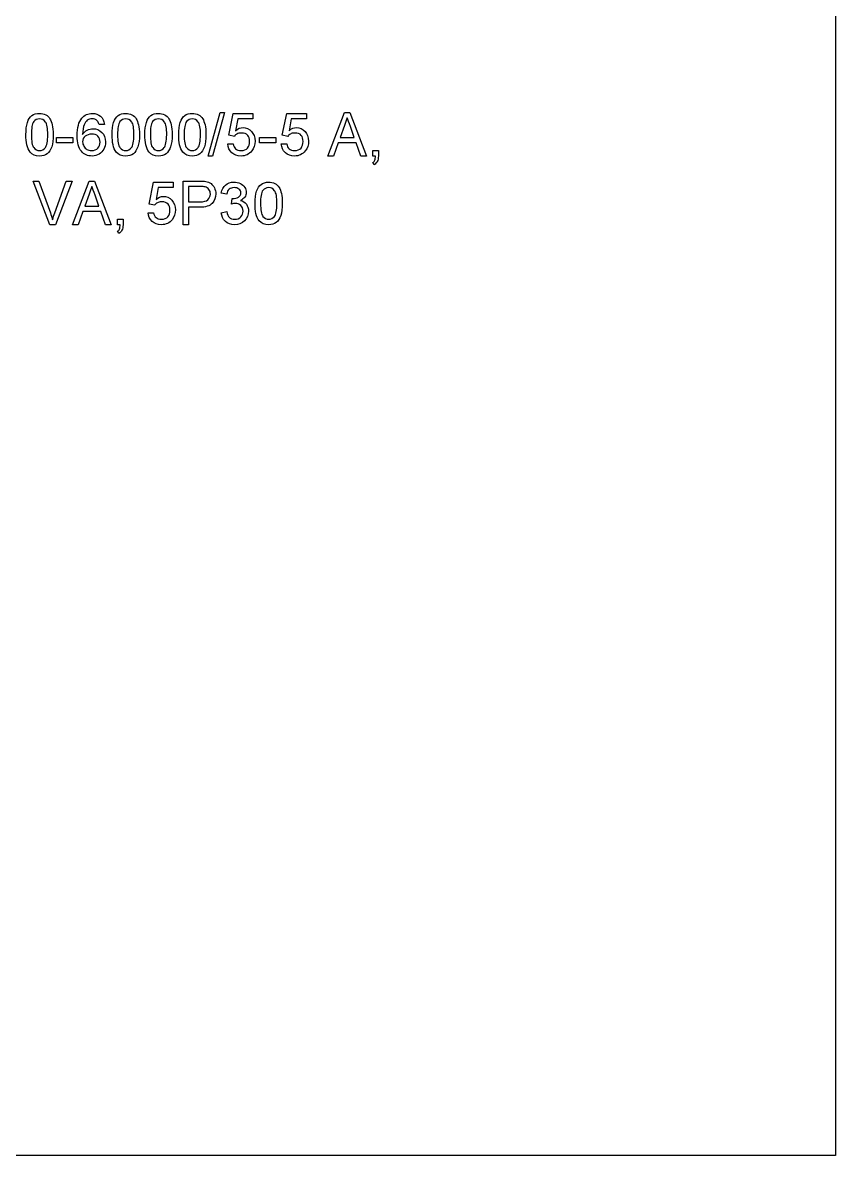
# Model space of a CAD drawing. Header units: millimetres. Extents: x 12 to 286, y 8 to 173.
# Drawn here: x 259.79 to 286.06, y 7.52 to 44.14 of the extents above; entities that cross this region are included whole.
import ezdxf

# ---------------------------------------------------------------- set-up
doc = ezdxf.new("R2010")
doc.units = ezdxf.units.MM
doc.layers.get('0').update_dxf_attribs({"linetype": 'CONTINUOUS'})

msp = doc.modelspace()

# ---------------------------------------------------------------- linework, layer by layer
at = {"color": 0}
for p, q in [((286.06, 173.298), (286.06, 7.5213)), ((265.782, 39.8279), (266.171, 41.239)), ((266.315, 41.239), (265.927, 39.8279)), ((266.171, 41.239), (266.315, 41.239)), ((266.453, 40.4992), (266.594, 41.2048)), ((266.594, 41.2048), (267.229, 41.2048)), ((266.737, 41.0284), (266.672, 40.6439)), ((267.229, 41.0284), (266.737, 41.0284)), ((267.229, 41.2048), (267.229, 41.0284)), ((268.181, 40.4992), (268.323, 41.2048)), ((268.323, 41.2048), (268.957, 41.2048)), ((268.467, 41.0284), (268.4, 40.6439)), ((268.957, 41.0284), (268.467, 41.0284)), ((268.957, 41.2048), (268.957, 41.0284)), ((269.655, 39.8279), (270.196, 41.239)), ((270.196, 41.239), (270.366, 41.239)), ((270.366, 41.239), (270.907, 39.8279)), ((262.431, 40.852), (262.254, 40.852)), ((262.431, 40.852), (262.431, 40.852)), ((270.192, 40.8146), (270.054, 40.429)), ((270.508, 40.429), (270.382, 40.7818)), ((259.891, 40.5158), (259.891, 40.5158)), ((260.879, 40.2526), (260.879, 40.429)), ((260.879, 40.429), (261.408, 40.429)), ((261.408, 40.429), (261.408, 40.2526)), ((262.679, 40.5158), (262.679, 40.5158)), ((263.737, 40.5158), (263.737, 40.5158)), ((264.83, 40.5158), (264.83, 40.5158)), ((266.63, 40.4633), (266.453, 40.4992)), ((267.442, 40.2526), (267.442, 40.429)), ((267.442, 40.429), (267.971, 40.429)), ((267.971, 40.429), (267.971, 40.2526)), ((268.358, 40.4633), (268.181, 40.4992)), ((270.054, 40.429), (270.508, 40.429)), ((261.408, 40.2526), (260.879, 40.2526)), ((266.417, 40.2167), (266.594, 40.2167)), ((267.971, 40.2526), (267.442, 40.2526)), ((268.147, 40.2167), (268.323, 40.2167)), ((269.991, 40.2526), (269.839, 39.8279)), ((270.57, 40.2526), (269.991, 40.2526)), ((270.721, 39.8279), (270.57, 40.2526)), ((271.11, 39.8279), (271.11, 40.0043)), ((271.11, 40.0043), (271.286, 40.0043)), ((271.286, 40.0043), (271.286, 39.8279)), ((265.927, 39.8279), (265.782, 39.8279)), ((269.839, 39.8279), (269.655, 39.8279)), ((270.907, 39.8279), (270.721, 39.8279)), ((271.196, 39.8279), (271.11, 39.8279)), ((271.146, 39.5471), (271.11, 39.6173)), ((260.666, 37.6068), (260.121, 39.0179)), ((260.121, 39.0179), (260.314, 39.0179)), ((260.314, 39.0179), (260.682, 37.9952)), ((260.829, 37.9952), (261.196, 39.0179)), ((261.389, 39.0179), (260.846, 37.6068)), ((261.196, 39.0179), (261.389, 39.0179)), ((261.4, 37.6068), (261.94, 39.0179)), ((261.94, 39.0179), (262.111, 39.0179)), ((262.111, 39.0179), (262.651, 37.6068)), ((263.878, 38.2764), (264.018, 38.9819)), ((264.018, 38.9819), (264.654, 38.9819)), ((264.654, 38.9819), (264.654, 38.8056)), ((264.972, 37.6068), (264.972, 39.0179)), ((264.972, 39.0179), (265.494, 39.0179)), ((265.512, 38.8415), (265.148, 38.8415)), ((265.148, 38.8415), (265.148, 38.3466)), ((261.936, 38.5921), (261.798, 38.2062)), ((262.252, 38.2062), (262.126, 38.559)), ((264.162, 38.8056), (264.097, 38.421)), ((264.654, 38.8056), (264.162, 38.8056)), ((266.383, 38.5932), (266.207, 38.6292)), ((266.54, 38.2764), (266.558, 38.4528)), ((261.798, 38.2062), (262.252, 38.2062)), ((264.054, 38.2404), (263.878, 38.2764)), ((265.148, 38.3466), (265.516, 38.3466)), ((265.507, 38.1702), (265.148, 38.1702)), ((265.148, 38.1702), (265.148, 37.6068)), ((267.299, 38.293), (267.299, 38.293)), ((261.736, 38.0298), (261.585, 37.6068)), ((262.315, 38.0298), (261.736, 38.0298)), ((262.467, 37.6068), (262.315, 38.0298)), ((262.855, 37.6068), (262.855, 37.7832)), ((262.855, 37.7832), (263.032, 37.7832)), ((263.032, 37.7832), (263.032, 37.6068)), ((263.842, 37.9938), (264.018, 37.9938)), ((266.207, 37.9938), (266.383, 38.0298)), ((260.846, 37.6068), (260.666, 37.6068)), ((261.585, 37.6068), (261.4, 37.6068)), ((262.651, 37.6068), (262.467, 37.6068)), ((262.942, 37.6068), (262.855, 37.6068)), ((262.89, 37.3242), (262.855, 37.3944)), ((265.148, 37.6068), (264.972, 37.6068)), ((286.06, 7.5213), (12.1212, 7.5213))]:
    msp.add_line(p, q, dxfattribs=at)
for points in [[(259.941, 40.9099), (259.97, 41.0175), (260.022, 41.0877), (260.087, 41.1346)], [(260.087, 41.1346), (260.146, 41.1812), (260.234, 41.2048), (260.332, 41.2048)], [(260.331, 41.0284), (260.251, 41.0284), (260.193, 40.9981), (260.143, 40.9388)], [(260.525, 40.9265), (260.466, 41.0048), (260.412, 41.0284), (260.331, 41.0284)], [(260.332, 41.2048), (260.398, 41.2048), (260.471, 41.1896), (260.532, 41.1607)], [(260.532, 41.1607), (260.591, 41.1346), (260.638, 41.0905), (260.667, 41.0351)], [(260.667, 41.0351), (260.697, 40.9896), (260.724, 40.9127), (260.743, 40.8354)], [(261.549, 40.4827), (261.549, 40.7487), (261.598, 40.9317), (261.696, 41.0503)], [(261.696, 41.0503), (261.781, 41.1565), (261.898, 41.2048), (262.042, 41.2048)], [(262.03, 41.0284), (261.971, 41.0284), (261.927, 41.0147), (261.875, 40.9871)], [(262.194, 40.9691), (262.146, 41.0161), (262.094, 41.0284), (262.03, 41.0284)], [(262.042, 41.2048), (262.139, 41.2048), (262.238, 41.173), (262.307, 41.111)], [(262.307, 41.111), (262.37, 41.0559), (262.417, 40.9621), (262.431, 40.852)], [(262.727, 40.9099), (262.756, 41.0175), (262.81, 41.0877), (262.874, 41.1346)], [(262.874, 41.1346), (262.932, 41.1812), (263.021, 41.2048), (263.12, 41.2048)], [(263.117, 41.0284), (263.037, 41.0284), (262.981, 40.9981), (262.93, 40.9388)], [(263.312, 40.9265), (263.252, 41.0048), (263.2, 41.0284), (263.117, 41.0284)], [(263.12, 41.2048), (263.186, 41.2048), (263.258, 41.1896), (263.32, 41.1607)], [(263.32, 41.1607), (263.378, 41.1346), (263.424, 41.0905), (263.455, 41.0351)], [(263.455, 41.0351), (263.485, 40.9896), (263.51, 40.9127), (263.531, 40.8354)], [(263.785, 40.9099), (263.814, 41.0175), (263.868, 41.0877), (263.933, 41.1346)], [(263.933, 41.1346), (263.991, 41.1812), (264.079, 41.2048), (264.178, 41.2048)], [(264.176, 41.0284), (264.095, 41.0284), (264.039, 40.9981), (263.988, 40.9388)], [(264.37, 40.9265), (264.311, 41.0048), (264.258, 41.0284), (264.176, 41.0284)], [(264.178, 41.2048), (264.244, 41.2048), (264.316, 41.1896), (264.378, 41.1607)], [(264.378, 41.1607), (264.436, 41.1346), (264.483, 41.0905), (264.513, 41.0351)], [(264.513, 41.0351), (264.543, 40.9896), (264.568, 40.9127), (264.589, 40.8354)], [(264.88, 40.9099), (264.909, 41.0175), (264.961, 41.0877), (265.026, 41.1346)], [(265.026, 41.1346), (265.085, 41.1812), (265.173, 41.2048), (265.271, 41.2048)], [(265.269, 41.0284), (265.19, 41.0284), (265.132, 40.9981), (265.082, 40.9388)], [(265.464, 40.9265), (265.405, 41.0048), (265.351, 41.0284), (265.269, 41.0284)], [(265.271, 41.2048), (265.337, 41.2048), (265.41, 41.1896), (265.471, 41.1607)], [(265.471, 41.1607), (265.53, 41.1346), (265.577, 41.0905), (265.606, 41.0351)], [(265.606, 41.0351), (265.636, 40.9896), (265.662, 40.9127), (265.682, 40.8354)], [(270.28, 41.0626), (270.247, 40.9857), (270.224, 40.9028), (270.192, 40.8146)], [(270.382, 40.7818), (270.335, 40.9099), (270.306, 40.9924), (270.28, 41.0626)], [(259.891, 40.5158), (259.891, 40.6809), (259.908, 40.8065), (259.941, 40.9099)], [(260.143, 40.9388), (260.091, 40.8686), (260.067, 40.7211), (260.067, 40.5172)], [(260.597, 40.5172), (260.597, 40.7278), (260.573, 40.8587), (260.525, 40.9265)], [(260.743, 40.8354), (260.762, 40.7624), (260.773, 40.6495), (260.773, 40.5158)], [(261.772, 40.8326), (261.739, 40.7719), (261.727, 40.6633), (261.725, 40.5253)], [(261.725, 40.5253), (261.767, 40.5917), (261.816, 40.6344), (261.875, 40.6647)], [(261.875, 40.9871), (261.833, 40.954), (261.801, 40.9004), (261.772, 40.8326)], [(261.875, 40.6647), (261.93, 40.6989), (261.995, 40.7099), (262.06, 40.7099)], [(262.06, 40.7099), (262.168, 40.7099), (262.268, 40.67), (262.348, 40.5917)], [(262.254, 40.852), (262.241, 40.9056), (262.22, 40.9444), (262.194, 40.9691)], [(262.679, 40.5158), (262.679, 40.6809), (262.694, 40.8065), (262.727, 40.9099)], [(262.93, 40.9388), (262.879, 40.8686), (262.855, 40.7211), (262.855, 40.5172)], [(263.385, 40.5172), (263.385, 40.7278), (263.36, 40.8587), (263.312, 40.9265)], [(263.531, 40.8354), (263.548, 40.7624), (263.561, 40.6495), (263.561, 40.5158)], [(263.737, 40.5158), (263.737, 40.6809), (263.753, 40.8065), (263.785, 40.9099)], [(263.988, 40.9388), (263.937, 40.8686), (263.914, 40.7211), (263.914, 40.5172)], [(264.443, 40.5172), (264.443, 40.7278), (264.418, 40.8587), (264.37, 40.9265)], [(264.589, 40.8354), (264.607, 40.7624), (264.619, 40.6495), (264.619, 40.5158)], [(264.83, 40.5158), (264.83, 40.6809), (264.846, 40.8065), (264.88, 40.9099)], [(265.082, 40.9388), (265.03, 40.8686), (265.006, 40.7211), (265.006, 40.5172)], [(265.535, 40.5172), (265.535, 40.7278), (265.512, 40.8587), (265.464, 40.9265)], [(265.682, 40.8354), (265.701, 40.7624), (265.712, 40.6495), (265.712, 40.5158)], [(266.672, 40.6439), (266.746, 40.7225), (266.827, 40.7458), (266.91, 40.7458)], [(266.91, 40.7458), (267.007, 40.7458), (267.112, 40.7046), (267.186, 40.6231)], [(268.4, 40.6439), (268.473, 40.7225), (268.555, 40.7458), (268.637, 40.7458)], [(268.637, 40.7458), (268.737, 40.7458), (268.84, 40.7046), (268.916, 40.6231)], [(260.025, 39.9507), (259.927, 40.0816), (259.891, 40.2636), (259.891, 40.5158)], [(260.067, 40.5172), (260.067, 40.3063), (260.094, 40.1602), (260.145, 40.0981)], [(260.521, 40.0981), (260.562, 40.1645), (260.597, 40.2992), (260.597, 40.5172)], [(260.773, 40.5158), (260.773, 40.3641), (260.756, 40.2276), (260.725, 40.1242)], [(261.684, 39.981), (261.585, 40.09), (261.549, 40.2498), (261.549, 40.4827)], [(261.809, 40.4647), (261.749, 40.4301), (261.725, 40.3585), (261.725, 40.283)], [(261.725, 40.283), (261.725, 40.2361), (261.739, 40.1877), (261.764, 40.1422)], [(262.012, 40.5335), (261.93, 40.5335), (261.864, 40.5116), (261.809, 40.4647)], [(262.22, 40.4647), (262.173, 40.5225), (262.104, 40.5335), (262.012, 40.5335)], [(262.29, 40.2759), (262.29, 40.3599), (262.267, 40.4192), (262.22, 40.4647)], [(262.348, 40.5917), (262.42, 40.5158), (262.467, 40.4082), (262.467, 40.2816)], [(262.467, 40.2816), (262.467, 40.2001), (262.447, 40.1214), (262.41, 40.0498)], [(262.812, 39.9507), (262.713, 40.0816), (262.679, 40.2636), (262.679, 40.5158)], [(262.855, 40.5172), (262.855, 40.3063), (262.88, 40.1602), (262.931, 40.0981)], [(263.307, 40.0981), (263.349, 40.1645), (263.385, 40.2992), (263.385, 40.5172)], [(263.561, 40.5158), (263.561, 40.3641), (263.544, 40.2276), (263.511, 40.1242)], [(263.871, 39.9507), (263.772, 40.0816), (263.737, 40.2636), (263.737, 40.5158)], [(263.914, 40.5172), (263.914, 40.3063), (263.938, 40.1602), (263.989, 40.0981)], [(264.366, 40.0981), (264.407, 40.1645), (264.443, 40.2992), (264.443, 40.5172)], [(264.619, 40.5158), (264.619, 40.3641), (264.603, 40.2276), (264.57, 40.1242)], [(264.964, 39.9507), (264.866, 40.0816), (264.83, 40.2636), (264.83, 40.5158)], [(265.006, 40.5172), (265.006, 40.3063), (265.032, 40.1602), (265.084, 40.0981)], [(265.46, 40.0981), (265.501, 40.1645), (265.535, 40.2992), (265.535, 40.5172)], [(265.712, 40.5158), (265.712, 40.3641), (265.695, 40.2276), (265.664, 40.1242)], [(266.715, 40.5391), (266.675, 40.5296), (266.652, 40.495), (266.63, 40.4633)], [(266.857, 40.5694), (266.791, 40.5694), (266.748, 40.5599), (266.715, 40.5391)], [(267.062, 40.4964), (267.02, 40.5462), (266.954, 40.5694), (266.857, 40.5694)], [(267.056, 40.0858), (267.1, 40.1479), (267.123, 40.2096), (267.123, 40.2978)], [(267.123, 40.2978), (267.123, 40.3902), (267.104, 40.4481), (267.062, 40.4964)], [(267.186, 40.6231), (267.252, 40.5476), (267.299, 40.4372), (267.299, 40.3091)], [(267.299, 40.3091), (267.299, 40.192), (267.265, 40.0816), (267.195, 39.9919)], [(268.443, 40.5391), (268.405, 40.5296), (268.381, 40.495), (268.358, 40.4633)], [(268.585, 40.5694), (268.519, 40.5694), (268.476, 40.5599), (268.443, 40.5391)], [(268.792, 40.4964), (268.748, 40.5462), (268.683, 40.5694), (268.585, 40.5694)], [(268.785, 40.0858), (268.828, 40.1479), (268.853, 40.2096), (268.853, 40.2978)], [(268.853, 40.2978), (268.853, 40.3902), (268.832, 40.4481), (268.792, 40.4964)], [(268.916, 40.6231), (268.981, 40.5476), (269.029, 40.4372), (269.029, 40.3091)], [(269.029, 40.3091), (269.029, 40.192), (268.993, 40.0816), (268.923, 39.9919)], [(260.332, 39.8279), (260.196, 39.8279), (260.099, 39.8695), (260.025, 39.9507)], [(260.145, 40.0981), (260.193, 40.0403), (260.258, 40.0043), (260.332, 40.0043)], [(260.332, 40.0043), (260.401, 40.0043), (260.47, 40.036), (260.521, 40.0981)], [(260.725, 40.1242), (260.685, 40.0279), (260.644, 39.9464), (260.579, 39.8999)], [(262.031, 39.8279), (261.881, 39.8279), (261.773, 39.8791), (261.684, 39.981)], [(261.764, 40.1422), (261.789, 40.0981), (261.823, 40.0636), (261.864, 40.0403)], [(261.864, 40.0403), (261.893, 40.017), (261.956, 40.0043), (262.019, 40.0043)], [(262.019, 40.0043), (262.102, 40.0043), (262.172, 40.0293), (262.219, 40.0773)], [(262.219, 40.0773), (262.254, 40.1366), (262.29, 40.192), (262.29, 40.2759)], [(262.41, 40.0498), (262.368, 39.9867), (262.321, 39.9232), (262.254, 39.8861)], [(263.12, 39.8279), (262.983, 39.8279), (262.887, 39.8695), (262.812, 39.9507)], [(262.931, 40.0981), (262.979, 40.0403), (263.044, 40.0043), (263.12, 40.0043)], [(263.12, 40.0043), (263.189, 40.0043), (263.256, 40.036), (263.307, 40.0981)], [(263.511, 40.1242), (263.471, 40.0279), (263.43, 39.9464), (263.365, 39.8999)], [(264.178, 39.8279), (264.042, 39.8279), (263.945, 39.8695), (263.871, 39.9507)], [(263.989, 40.0981), (264.038, 40.0403), (264.103, 40.0043), (264.178, 40.0043)], [(264.178, 40.0043), (264.247, 40.0043), (264.315, 40.036), (264.366, 40.0981)], [(264.57, 40.1242), (264.53, 40.0279), (264.488, 39.9464), (264.424, 39.8999)], [(265.271, 39.8279), (265.135, 39.8279), (265.038, 39.8695), (264.964, 39.9507)], [(265.084, 40.0981), (265.132, 40.0403), (265.196, 40.0043), (265.271, 40.0043)], [(265.271, 40.0043), (265.34, 40.0043), (265.409, 40.036), (265.46, 40.0981)], [(265.664, 40.1242), (265.624, 40.0279), (265.582, 39.9464), (265.517, 39.8999)], [(266.548, 39.9355), (266.464, 40.017), (266.428, 40.0995), (266.417, 40.2167)], [(266.845, 39.8279), (266.722, 39.8279), (266.626, 39.8639), (266.548, 39.9355)], [(266.594, 40.2167), (266.606, 40.1465), (266.633, 40.0939), (266.672, 40.0583)], [(266.672, 40.0583), (266.71, 40.0279), (266.77, 40.0043), (266.846, 40.0043)], [(267.195, 39.9919), (267.109, 39.8872), (266.992, 39.8279), (266.845, 39.8279)], [(266.846, 40.0043), (266.94, 40.0043), (267.012, 40.0322), (267.056, 40.0858)], [(268.278, 39.9355), (268.192, 40.017), (268.158, 40.0995), (268.147, 40.2167)], [(268.574, 39.8279), (268.452, 39.8279), (268.354, 39.8639), (268.278, 39.9355)], [(268.323, 40.2167), (268.336, 40.1465), (268.362, 40.0939), (268.4, 40.0583)], [(268.4, 40.0583), (268.438, 40.0279), (268.498, 40.0043), (268.574, 40.0043)], [(268.574, 40.0043), (268.668, 40.0043), (268.739, 40.0322), (268.785, 40.0858)], [(268.923, 39.9919), (268.837, 39.8872), (268.721, 39.8279), (268.574, 39.8279)], [(260.579, 39.8999), (260.507, 39.8515), (260.431, 39.8279), (260.332, 39.8279)], [(262.254, 39.8861), (262.19, 39.8515), (262.115, 39.8279), (262.031, 39.8279)], [(263.365, 39.8999), (263.295, 39.8515), (263.218, 39.8279), (263.12, 39.8279)], [(264.424, 39.8999), (264.353, 39.8515), (264.276, 39.8279), (264.178, 39.8279)], [(265.517, 39.8999), (265.446, 39.8515), (265.37, 39.8279), (265.271, 39.8279)], [(271.11, 39.6173), (271.139, 39.6339), (271.161, 39.6572), (271.175, 39.6903)], [(271.252, 39.6515), (271.23, 39.6064), (271.194, 39.5718), (271.146, 39.5471)], [(271.175, 39.6903), (271.179, 39.733), (271.195, 39.7686), (271.196, 39.8279)], [(271.286, 39.8279), (271.286, 39.7549), (271.275, 39.6956), (271.252, 39.6515)], [(262.026, 38.8415), (261.993, 38.7629), (261.969, 38.6803), (261.936, 38.5921)], [(262.126, 38.559), (262.079, 38.687), (262.05, 38.7696), (262.026, 38.8415)], [(265.494, 39.0179), (265.577, 39.0179), (265.657, 39.0123), (265.705, 39.0042)], [(265.689, 38.8288), (265.653, 38.8415), (265.599, 38.8415), (265.512, 38.8415)], [(265.809, 38.7477), (265.77, 38.796), (265.738, 38.8151), (265.689, 38.8288)], [(265.705, 39.0042), (265.764, 38.9957), (265.83, 38.9696), (265.877, 38.9364)], [(265.877, 38.9364), (265.914, 38.9075), (265.958, 38.8578), (265.987, 38.7985)], [(266.207, 38.6292), (266.226, 38.7406), (266.274, 38.8278), (266.346, 38.8895)], [(266.346, 38.8895), (266.408, 38.9587), (266.51, 38.9819), (266.617, 38.9819)], [(266.617, 38.9819), (266.683, 38.9819), (266.761, 38.9668), (266.824, 38.9364)], [(266.824, 38.9364), (266.881, 38.9103), (266.934, 38.8662), (266.967, 38.8137)], [(267.349, 38.687), (267.378, 38.7946), (267.43, 38.8648), (267.495, 38.9117)], [(267.495, 38.9117), (267.554, 38.9587), (267.643, 38.9819), (267.74, 38.9819)], [(267.74, 38.9819), (267.807, 38.9819), (267.88, 38.9682), (267.94, 38.9393)], [(267.94, 38.9393), (268, 38.9117), (268.046, 38.8676), (268.075, 38.8126)], [(264.097, 38.421), (264.17, 38.4997), (264.251, 38.523), (264.334, 38.523)], [(264.334, 38.523), (264.433, 38.523), (264.536, 38.4831), (264.611, 38.4006)], [(265.777, 38.4129), (265.818, 38.4584), (265.854, 38.5191), (265.854, 38.5988)], [(265.854, 38.5988), (265.854, 38.6662), (265.839, 38.7064), (265.809, 38.7477)], [(266.03, 38.6045), (266.03, 38.4912), (265.992, 38.3812), (265.916, 38.2958)], [(265.987, 38.7985), (266.005, 38.7421), (266.03, 38.6747), (266.03, 38.6045)], [(266.464, 38.7533), (266.417, 38.723), (266.394, 38.6651), (266.383, 38.5932)], [(266.623, 38.8056), (266.55, 38.8056), (266.507, 38.7876), (266.464, 38.7533)], [(266.558, 38.4528), (266.557, 38.4514), (266.577, 38.4514), (266.583, 38.4514)], [(266.583, 38.4514), (266.641, 38.4514), (266.708, 38.4665), (266.762, 38.4955)], [(266.78, 38.7572), (266.736, 38.7932), (266.688, 38.8056), (266.623, 38.8056)], [(266.762, 38.4955), (266.806, 38.5353), (266.84, 38.5727), (266.84, 38.6348)], [(266.84, 38.6348), (266.84, 38.6941), (266.821, 38.7244), (266.78, 38.7572)], [(266.969, 38.4969), (266.93, 38.4598), (266.889, 38.4157), (266.827, 38.3879)], [(266.967, 38.8137), (266.994, 38.771), (267.017, 38.7064), (267.017, 38.6486)], [(267.017, 38.6486), (267.017, 38.5988), (267.002, 38.5424), (266.969, 38.4969)], [(267.299, 38.293), (267.299, 38.4598), (267.316, 38.5837), (267.349, 38.687)], [(267.552, 38.716), (267.499, 38.6457), (267.476, 38.4997), (267.476, 38.2944)], [(267.739, 38.8056), (267.659, 38.8056), (267.601, 38.7752), (267.552, 38.716)], [(267.933, 38.705), (267.874, 38.7823), (267.82, 38.8056), (267.739, 38.8056)], [(268.005, 38.2944), (268.005, 38.505), (267.982, 38.6362), (267.933, 38.705)], [(268.075, 38.8126), (268.105, 38.7671), (268.132, 38.6913), (268.151, 38.6126)], [(268.151, 38.6126), (268.17, 38.5396), (268.181, 38.4267), (268.181, 38.293)], [(264.14, 38.3177), (264.101, 38.3081), (264.076, 38.2722), (264.054, 38.2404)], [(264.282, 38.3466), (264.215, 38.3466), (264.173, 38.3371), (264.14, 38.3177)], [(264.487, 38.2736), (264.444, 38.3233), (264.379, 38.3466), (264.282, 38.3466)], [(264.547, 38.0753), (264.547, 38.1674), (264.528, 38.2252), (264.487, 38.2736)], [(264.611, 38.4006), (264.677, 38.3247), (264.724, 38.2143), (264.724, 38.0862)], [(264.724, 38.0862), (264.724, 37.9691), (264.69, 37.8587), (264.619, 37.7694)], [(265.916, 38.2958), (265.832, 38.2171), (265.704, 38.1702), (265.507, 38.1702)], [(265.516, 38.3466), (265.634, 38.3466), (265.724, 38.3688), (265.777, 38.4129)], [(266.653, 38.2958), (266.615, 38.3011), (266.586, 38.2887), (266.54, 38.2764)], [(266.839, 38.2242), (266.78, 38.2778), (266.729, 38.2958), (266.653, 38.2958)], [(266.827, 38.3879), (266.901, 38.3783), (266.973, 38.3286), (267.018, 38.2693)], [(266.912, 38.0478), (266.912, 38.1247), (266.887, 38.1787), (266.839, 38.2242)], [(267.018, 38.2693), (267.064, 38.2115), (267.089, 38.1346), (267.089, 38.0436)], [(267.433, 37.7278), (267.335, 37.8587), (267.299, 38.0407), (267.299, 38.293)], [(267.476, 38.2944), (267.476, 38.0834), (267.502, 37.9374), (267.553, 37.8753)], [(267.929, 37.8753), (267.971, 37.943), (268.005, 38.0781), (268.005, 38.2944)], [(268.181, 38.293), (268.181, 38.1413), (268.165, 38.0048), (268.133, 37.9017)], [(260.682, 37.9952), (260.707, 37.925), (260.736, 37.8368), (260.755, 37.7652)], [(260.755, 37.7652), (260.77, 37.8478), (260.8, 37.918), (260.829, 37.9952)], [(263.974, 37.7127), (263.889, 37.7956), (263.853, 37.8767), (263.842, 37.9938)], [(264.018, 37.9938), (264.031, 37.9236), (264.057, 37.8714), (264.097, 37.8354)], [(264.097, 37.8354), (264.134, 37.8051), (264.195, 37.7832), (264.27, 37.7832)], [(264.619, 37.7694), (264.534, 37.6647), (264.418, 37.6068), (264.269, 37.6068)], [(264.27, 37.7832), (264.364, 37.7832), (264.436, 37.8093), (264.481, 37.8629)], [(264.481, 37.8629), (264.524, 37.925), (264.547, 37.9871), (264.547, 38.0753)], [(266.339, 37.7141), (266.252, 37.797), (266.218, 37.8795), (266.207, 37.9938)], [(266.383, 38.0298), (266.401, 37.9416), (266.43, 37.8781), (266.469, 37.8411)], [(266.469, 37.8411), (266.502, 37.8051), (266.565, 37.7832), (266.641, 37.7832)], [(266.959, 37.7335), (266.869, 37.6534), (266.765, 37.6068), (266.634, 37.6068)], [(266.641, 37.7832), (266.725, 37.7832), (266.795, 37.8079), (266.842, 37.8587)], [(266.842, 37.8587), (266.887, 37.9194), (266.912, 37.9719), (266.912, 38.0478)], [(267.089, 38.0436), (267.089, 37.9293), (267.045, 37.8188), (266.959, 37.7335)], [(267.74, 37.6068), (267.604, 37.6068), (267.508, 37.6467), (267.433, 37.7278)], [(267.553, 37.8753), (267.601, 37.8174), (267.666, 37.7832), (267.74, 37.7832)], [(267.74, 37.7832), (267.809, 37.7832), (267.878, 37.8135), (267.929, 37.8753)], [(268.133, 37.9017), (268.093, 37.8051), (268.052, 37.7239), (267.987, 37.677)], [(262.855, 37.3944), (262.884, 37.411), (262.905, 37.4357), (262.919, 37.4675)], [(262.997, 37.429), (262.974, 37.3835), (262.939, 37.3489), (262.89, 37.3242)], [(262.919, 37.4675), (262.924, 37.5102), (262.941, 37.5461), (262.942, 37.6068)], [(263.032, 37.6068), (263.032, 37.5324), (263.019, 37.4731), (262.997, 37.429)], [(264.269, 37.6068), (264.148, 37.6068), (264.05, 37.641), (263.974, 37.7127)], [(266.634, 37.6068), (266.514, 37.6068), (266.417, 37.6424), (266.339, 37.7141)], [(267.987, 37.677), (267.915, 37.6287), (267.839, 37.6068), (267.74, 37.6068)]]:
    msp.add_open_spline(points, degree=3, dxfattribs=at)

doc.saveas('drawing.dxf')
